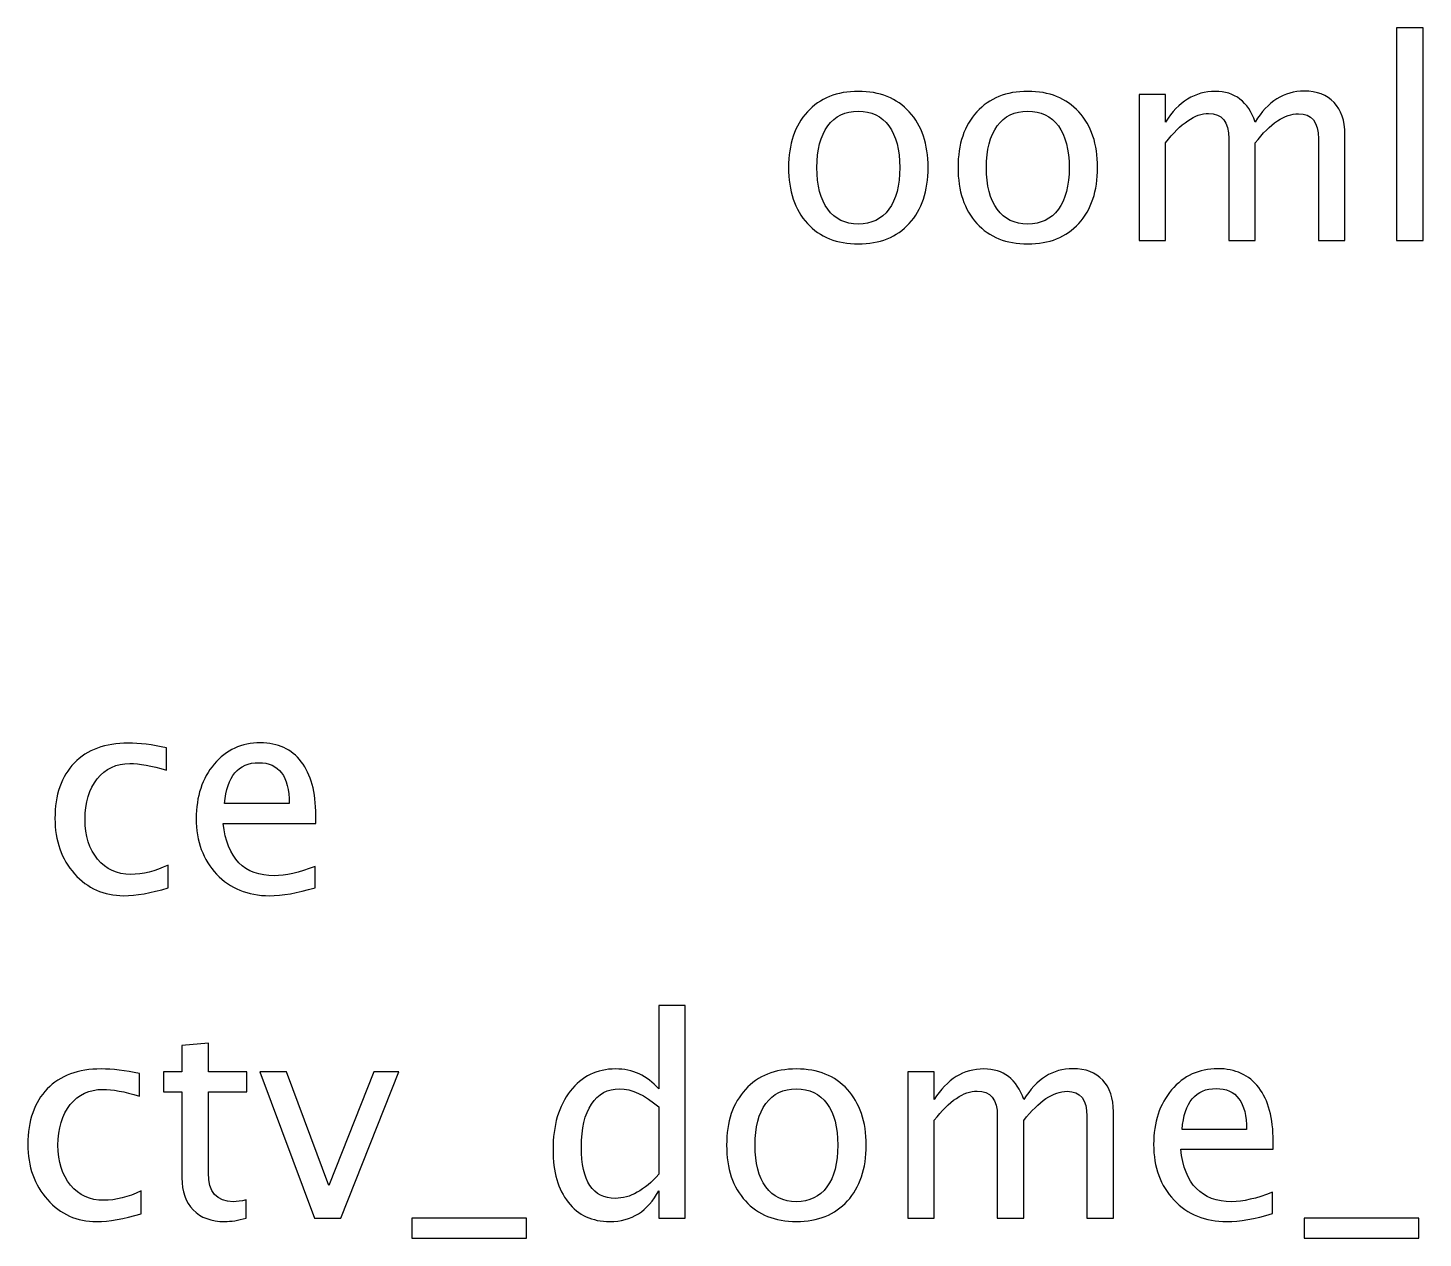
# Model space of a CAD drawing. Header units: centimetres. Extents: x -28.3 to 19, y -27.4 to 29.1.
# Drawn here: x -22.54 to -16.12, y 23.58 to 29.15 of the extents above; entities that cross this region are included whole.
import ezdxf

# ---------------------------------------------------------------- set-up
doc = ezdxf.new("R2010")
doc.units = ezdxf.units.CM
doc.header["$MEASUREMENT"] = 0
doc.layers.add('Layer 1', color=7, linetype='Continuous')

msp = doc.modelspace()

# ---------------------------------------------------------------- linework, layer by layer
at = {"layer": 'Layer 1'}
for points, knots in [([(-16.2415, 28.17044), (-16.2415, 28.17044), (-16.2415, 29.14961), (-16.2415, 29.14961), (-16.2415, 29.14961), (-16.2415, 29.14961), (-16.11958, 29.14961), (-16.11958, 29.14961), (-16.11958, 29.14961), (-16.11958, 29.14961), (-16.11958, 28.17044), (-16.11958, 28.17044), (-16.11958, 28.17044), (-16.11958, 28.17044), (-16.2415, 28.17044), (-16.2415, 28.17044)], [0, 0, 0, 0, 0.2, 0.2, 0.2, 0.2, 0.4, 0.4, 0.4, 0.4, 0.6, 0.6, 0.6, 0.6, 1, 1, 1, 1]), ([(-18.71969, 28.1552), (-18.81854, 28.1552), (-18.89685, 28.18674), (-18.95443, 28.24982), (-18.95443, 28.24982), (-19.01221, 28.31289), (-19.041, 28.39862), (-19.041, 28.50678), (-19.041, 28.50678), (-19.041, 28.61473), (-19.01221, 28.70024), (-18.95443, 28.76311), (-18.95443, 28.76311), (-18.89685, 28.82597), (-18.81854, 28.85751), (-18.71969, 28.85751), (-18.71969, 28.85751), (-18.62084, 28.85751), (-18.54252, 28.82597), (-18.48495, 28.76311), (-18.48495, 28.76311), (-18.42717, 28.70024), (-18.39838, 28.61473), (-18.39838, 28.50678), (-18.39838, 28.50678), (-18.39838, 28.39862), (-18.42717, 28.31289), (-18.48495, 28.24982), (-18.48495, 28.24982), (-18.54252, 28.18674), (-18.62084, 28.1552), (-18.71969, 28.1552)], [0, 0, 0, 0, 0.1111111, 0.1111111, 0.1111111, 0.1111111, 0.2222222, 0.2222222, 0.2222222, 0.2222222, 0.3333333, 0.3333333, 0.3333333, 0.3333333, 0.4444444, 0.4444444, 0.4444444, 0.4444444, 0.5555556, 0.5555556, 0.5555556, 0.5555556, 0.6666667, 0.6666667, 0.6666667, 0.6666667, 0.7777778, 0.7777778, 0.7777778, 0.7777778, 1, 1, 1, 1]), ([(-17.93949, 28.1552), (-18.03834, 28.1552), (-18.11665, 28.18674), (-18.17423, 28.24982), (-18.17423, 28.24982), (-18.23201, 28.31289), (-18.2608, 28.39862), (-18.2608, 28.50678), (-18.2608, 28.50678), (-18.2608, 28.61473), (-18.23201, 28.70024), (-18.17423, 28.76311), (-18.17423, 28.76311), (-18.11665, 28.82597), (-18.03834, 28.85751), (-17.93949, 28.85751), (-17.93949, 28.85751), (-17.84064, 28.85751), (-17.76232, 28.82597), (-17.70475, 28.76311), (-17.70475, 28.76311), (-17.64697, 28.70024), (-17.61818, 28.61473), (-17.61818, 28.50678), (-17.61818, 28.50678), (-17.61818, 28.39862), (-17.64697, 28.31289), (-17.70475, 28.24982), (-17.70475, 28.24982), (-17.76232, 28.18674), (-17.84064, 28.1552), (-17.93949, 28.1552)], [0, 0, 0, 0, 0.1111111, 0.1111111, 0.1111111, 0.1111111, 0.2222222, 0.2222222, 0.2222222, 0.2222222, 0.3333333, 0.3333333, 0.3333333, 0.3333333, 0.4444444, 0.4444444, 0.4444444, 0.4444444, 0.5555556, 0.5555556, 0.5555556, 0.5555556, 0.6666667, 0.6666667, 0.6666667, 0.6666667, 0.7777778, 0.7777778, 0.7777778, 0.7777778, 1, 1, 1, 1]), ([(-17.42726, 28.17044), (-17.42726, 28.17044), (-17.42726, 28.84354), (-17.42726, 28.84354), (-17.42726, 28.84354), (-17.42726, 28.84354), (-17.30534, 28.84354), (-17.30534, 28.84354), (-17.30534, 28.84354), (-17.30534, 28.84354), (-17.30534, 28.71633), (-17.30534, 28.71633), (-17.30534, 28.71633), (-17.24586, 28.81052), (-17.16966, 28.85751), (-17.07632, 28.85751), (-17.07632, 28.85751), (-16.98636, 28.85751), (-16.92519, 28.81052), (-16.89259, 28.71633), (-16.89259, 28.71633), (-16.8348, 28.81137), (-16.75945, 28.85878), (-16.66695, 28.85878), (-16.66695, 28.85878), (-16.6079, 28.85878), (-16.56197, 28.84142), (-16.52916, 28.8065), (-16.52916, 28.8065), (-16.49635, 28.77157), (-16.47984, 28.72268), (-16.47984, 28.65981), (-16.47984, 28.65981), (-16.47984, 28.65981), (-16.47984, 28.17044), (-16.47984, 28.17044), (-16.47984, 28.17044), (-16.47984, 28.17044), (-16.60176, 28.17044), (-16.60176, 28.17044), (-16.60176, 28.17044), (-16.60176, 28.17044), (-16.60176, 28.63971), (-16.60176, 28.63971), (-16.60176, 28.63971), (-16.60176, 28.71633), (-16.63224, 28.75464), (-16.6932, 28.75464), (-16.6932, 28.75464), (-16.75649, 28.75464), (-16.82295, 28.70998), (-16.89259, 28.62044), (-16.89259, 28.62044), (-16.89259, 28.62044), (-16.89259, 28.17044), (-16.89259, 28.17044), (-16.89259, 28.17044), (-16.89259, 28.17044), (-17.01451, 28.17044), (-17.01451, 28.17044), (-17.01451, 28.17044), (-17.01451, 28.17044), (-17.01451, 28.64013), (-17.01451, 28.64013), (-17.01451, 28.64013), (-17.01451, 28.71739), (-17.04541, 28.75591), (-17.10743, 28.75591), (-17.10743, 28.75591), (-17.16903, 28.75591), (-17.23507, 28.71104), (-17.30534, 28.62108), (-17.30534, 28.62108), (-17.30534, 28.62108), (-17.30534, 28.17044), (-17.30534, 28.17044), (-17.30534, 28.17044), (-17.30534, 28.17044), (-17.42726, 28.17044), (-17.42726, 28.17044)], [0, 0, 0, 0, 0.047619, 0.047619, 0.047619, 0.047619, 0.0952381, 0.0952381, 0.0952381, 0.0952381, 0.1428571, 0.1428571, 0.1428571, 0.1428571, 0.1904762, 0.1904762, 0.1904762, 0.1904762, 0.2380952, 0.2380952, 0.2380952, 0.2380952, 0.2857143, 0.2857143, 0.2857143, 0.2857143, 0.3333333, 0.3333333, 0.3333333, 0.3333333, 0.3809524, 0.3809524, 0.3809524, 0.3809524, 0.4285714, 0.4285714, 0.4285714, 0.4285714, 0.4761905, 0.4761905, 0.4761905, 0.4761905, 0.5238095, 0.5238095, 0.5238095, 0.5238095, 0.5714286, 0.5714286, 0.5714286, 0.5714286, 0.6190476, 0.6190476, 0.6190476, 0.6190476, 0.6666667, 0.6666667, 0.6666667, 0.6666667, 0.7142857, 0.7142857, 0.7142857, 0.7142857, 0.7619048, 0.7619048, 0.7619048, 0.7619048, 0.8095238, 0.8095238, 0.8095238, 0.8095238, 0.8571429, 0.8571429, 0.8571429, 0.8571429, 0.9047619, 0.9047619, 0.9047619, 0.9047619, 1, 1, 1, 1]), ([(-18.7199, 28.24664), (-18.65958, 28.24664), (-18.61259, 28.26929), (-18.57914, 28.3148), (-18.57914, 28.3148), (-18.54591, 28.36009), (-18.52919, 28.42423), (-18.52919, 28.50678), (-18.52919, 28.50678), (-18.52919, 28.58912), (-18.54591, 28.65304), (-18.57914, 28.69834), (-18.57914, 28.69834), (-18.61259, 28.74342), (-18.65958, 28.76607), (-18.7199, 28.76607), (-18.7199, 28.76607), (-18.78044, 28.76607), (-18.82743, 28.74342), (-18.86045, 28.69834), (-18.86045, 28.69834), (-18.89368, 28.65304), (-18.91019, 28.58912), (-18.91019, 28.50678), (-18.91019, 28.50678), (-18.91019, 28.42423), (-18.89368, 28.36009), (-18.86045, 28.3148), (-18.86045, 28.3148), (-18.82743, 28.26929), (-18.78044, 28.24664), (-18.7199, 28.24664)], [0, 0, 0, 0, 0.1111111, 0.1111111, 0.1111111, 0.1111111, 0.2222222, 0.2222222, 0.2222222, 0.2222222, 0.3333333, 0.3333333, 0.3333333, 0.3333333, 0.4444444, 0.4444444, 0.4444444, 0.4444444, 0.5555556, 0.5555556, 0.5555556, 0.5555556, 0.6666667, 0.6666667, 0.6666667, 0.6666667, 0.7777778, 0.7777778, 0.7777778, 0.7777778, 1, 1, 1, 1]), ([(-17.9397, 28.24664), (-17.87938, 28.24664), (-17.83239, 28.26929), (-17.79894, 28.3148), (-17.79894, 28.3148), (-17.76571, 28.36009), (-17.74899, 28.42423), (-17.74899, 28.50678), (-17.74899, 28.50678), (-17.74899, 28.58912), (-17.76571, 28.65304), (-17.79894, 28.69834), (-17.79894, 28.69834), (-17.83239, 28.74342), (-17.87938, 28.76607), (-17.9397, 28.76607), (-17.9397, 28.76607), (-18.00024, 28.76607), (-18.04723, 28.74342), (-18.08025, 28.69834), (-18.08025, 28.69834), (-18.11348, 28.65304), (-18.12999, 28.58912), (-18.12999, 28.50678), (-18.12999, 28.50678), (-18.12999, 28.42423), (-18.11348, 28.36009), (-18.08025, 28.3148), (-18.08025, 28.3148), (-18.04723, 28.26929), (-18.00024, 28.24664), (-17.9397, 28.24664)], [0, 0, 0, 0, 0.1111111, 0.1111111, 0.1111111, 0.1111111, 0.2222222, 0.2222222, 0.2222222, 0.2222222, 0.3333333, 0.3333333, 0.3333333, 0.3333333, 0.4444444, 0.4444444, 0.4444444, 0.4444444, 0.5555556, 0.5555556, 0.5555556, 0.5555556, 0.6666667, 0.6666667, 0.6666667, 0.6666667, 0.7777778, 0.7777778, 0.7777778, 0.7777778, 1, 1, 1, 1]), ([(-21.89783, 25.19076), (-21.97678, 25.16705), (-22.04494, 25.1552), (-22.1023, 25.1552), (-22.1023, 25.1552), (-22.19332, 25.1552), (-22.26867, 25.18886), (-22.32857, 25.25595), (-22.32857, 25.25595), (-22.38847, 25.32326), (-22.41853, 25.40814), (-22.41853, 25.51038), (-22.41853, 25.51038), (-22.41853, 25.6196), (-22.3889, 25.7049), (-22.32963, 25.76586), (-22.32963, 25.76586), (-22.27036, 25.82703), (-22.1876, 25.85751), (-22.08134, 25.85751), (-22.08134, 25.85751), (-22.02906, 25.85751), (-21.97022, 25.85031), (-21.90545, 25.83592), (-21.90545, 25.83592), (-21.90545, 25.83592), (-21.90545, 25.73305), (-21.90545, 25.73305), (-21.90545, 25.73305), (-21.97424, 25.75337), (-22.03033, 25.76353), (-22.07351, 25.76353), (-22.07351, 25.76353), (-22.13617, 25.76353), (-22.18633, 25.74004), (-22.2238, 25.69326), (-22.2238, 25.69326), (-22.26126, 25.64648), (-22.2801, 25.58404), (-22.2801, 25.50614), (-22.2801, 25.50614), (-22.2801, 25.43058), (-22.26063, 25.36962), (-22.22189, 25.32284), (-22.22189, 25.32284), (-22.18316, 25.27627), (-22.13257, 25.25299), (-22.0697, 25.25299), (-22.0697, 25.25299), (-22.01403, 25.25299), (-21.95688, 25.26738), (-21.89783, 25.29617), (-21.89783, 25.29617), (-21.89783, 25.29617), (-21.89783, 25.19076), (-21.89783, 25.19076)], [0, 0, 0, 0, 0.0666667, 0.0666667, 0.0666667, 0.0666667, 0.1333333, 0.1333333, 0.1333333, 0.1333333, 0.2, 0.2, 0.2, 0.2, 0.2666667, 0.2666667, 0.2666667, 0.2666667, 0.3333333, 0.3333333, 0.3333333, 0.3333333, 0.4, 0.4, 0.4, 0.4, 0.4666667, 0.4666667, 0.4666667, 0.4666667, 0.5333333, 0.5333333, 0.5333333, 0.5333333, 0.6, 0.6, 0.6, 0.6, 0.6666667, 0.6666667, 0.6666667, 0.6666667, 0.7333333, 0.7333333, 0.7333333, 0.7333333, 0.8, 0.8, 0.8, 0.8, 0.8666667, 0.8666667, 0.8666667, 0.8666667, 1, 1, 1, 1]), ([(-21.22071, 25.19203), (-21.30262, 25.16748), (-21.37269, 25.1552), (-21.43111, 25.1552), (-21.43111, 25.1552), (-21.5308, 25.1552), (-21.61187, 25.18822), (-21.67431, 25.25405), (-21.67431, 25.25405), (-21.73675, 25.31988), (-21.76808, 25.40518), (-21.76808, 25.51017), (-21.76808, 25.51017), (-21.76808, 25.61198), (-21.74056, 25.69559), (-21.68532, 25.76099), (-21.68532, 25.76099), (-21.63007, 25.82618), (-21.55938, 25.85878), (-21.47323, 25.85878), (-21.47323, 25.85878), (-21.39174, 25.85878), (-21.32866, 25.82978), (-21.28421, 25.77179), (-21.28421, 25.77179), (-21.23976, 25.71379), (-21.21753, 25.63166), (-21.21753, 25.52519), (-21.21753, 25.52519), (-21.21753, 25.52519), (-21.21817, 25.48794), (-21.21817, 25.48794), (-21.21817, 25.48794), (-21.21817, 25.48794), (-21.64362, 25.48794), (-21.64362, 25.48794), (-21.64362, 25.48794), (-21.62584, 25.32707), (-21.54731, 25.24664), (-21.40825, 25.24664), (-21.40825, 25.24664), (-21.35723, 25.24664), (-21.29479, 25.26103), (-21.22071, 25.28982), (-21.22071, 25.28982), (-21.22071, 25.28982), (-21.22071, 25.19203), (-21.22071, 25.19203)], [0, 0, 0, 0, 0.0769231, 0.0769231, 0.0769231, 0.0769231, 0.1538462, 0.1538462, 0.1538462, 0.1538462, 0.2307692, 0.2307692, 0.2307692, 0.2307692, 0.3076923, 0.3076923, 0.3076923, 0.3076923, 0.3846154, 0.3846154, 0.3846154, 0.3846154, 0.4615385, 0.4615385, 0.4615385, 0.4615385, 0.5384615, 0.5384615, 0.5384615, 0.5384615, 0.6153846, 0.6153846, 0.6153846, 0.6153846, 0.6923077, 0.6923077, 0.6923077, 0.6923077, 0.7692308, 0.7692308, 0.7692308, 0.7692308, 0.8461538, 0.8461538, 0.8461538, 0.8461538, 1, 1, 1, 1]), ([(-21.63727, 25.57938), (-21.63727, 25.57938), (-21.34009, 25.57938), (-21.34009, 25.57938), (-21.34009, 25.57938), (-21.34009, 25.70469), (-21.38687, 25.76734), (-21.48021, 25.76734), (-21.48021, 25.76734), (-21.57419, 25.76734), (-21.62647, 25.70469), (-21.63727, 25.57938)], [0, 0, 0, 0, 0.25, 0.25, 0.25, 0.25, 0.5, 0.5, 0.5, 0.5, 1, 1, 1, 1]), ([(-19.63896, 23.67044), (-19.63896, 23.67044), (-19.63896, 23.79681), (-19.63896, 23.79681), (-19.63896, 23.79681), (-19.6887, 23.7024), (-19.76363, 23.6552), (-19.86375, 23.6552), (-19.86375, 23.6552), (-19.94503, 23.6552), (-20.00895, 23.68462), (-20.05552, 23.74368), (-20.05552, 23.74368), (-20.10209, 23.80273), (-20.12537, 23.88338), (-20.12537, 23.98561), (-20.12537, 23.98561), (-20.12537, 24.09737), (-20.09891, 24.18733), (-20.04621, 24.25549), (-20.04621, 24.25549), (-19.99329, 24.32343), (-19.92386, 24.35751), (-19.83771, 24.35751), (-19.83771, 24.35751), (-19.75792, 24.35751), (-19.69145, 24.32703), (-19.63896, 24.26586), (-19.63896, 24.26586), (-19.63896, 24.26586), (-19.63896, 24.64961), (-19.63896, 24.64961), (-19.63896, 24.64961), (-19.63896, 24.64961), (-19.51704, 24.64961), (-19.51704, 24.64961), (-19.51704, 24.64961), (-19.51704, 24.64961), (-19.51704, 23.67044), (-19.51704, 23.67044), (-19.51704, 23.67044), (-19.51704, 23.67044), (-19.63896, 23.67044), (-19.63896, 23.67044)], [0, 0, 0, 0, 0.0833333, 0.0833333, 0.0833333, 0.0833333, 0.1666667, 0.1666667, 0.1666667, 0.1666667, 0.25, 0.25, 0.25, 0.25, 0.3333333, 0.3333333, 0.3333333, 0.3333333, 0.4166667, 0.4166667, 0.4166667, 0.4166667, 0.5, 0.5, 0.5, 0.5, 0.5833333, 0.5833333, 0.5833333, 0.5833333, 0.6666667, 0.6666667, 0.6666667, 0.6666667, 0.75, 0.75, 0.75, 0.75, 0.8333333, 0.8333333, 0.8333333, 0.8333333, 1, 1, 1, 1]), ([(-21.53825, 23.67065), (-21.57593, 23.66028), (-21.60873, 23.6552), (-21.63646, 23.6552), (-21.63646, 23.6552), (-21.69869, 23.6552), (-21.74716, 23.67298), (-21.78188, 23.70854), (-21.78188, 23.70854), (-21.8168, 23.7441), (-21.83416, 23.79342), (-21.83416, 23.85671), (-21.83416, 23.85671), (-21.83416, 23.85671), (-21.83416, 24.2521), (-21.83416, 24.2521), (-21.83416, 24.2521), (-21.83416, 24.2521), (-21.9184, 24.2521), (-21.9184, 24.2521), (-21.9184, 24.2521), (-21.9184, 24.2521), (-21.9184, 24.34354), (-21.9184, 24.34354), (-21.9184, 24.34354), (-21.9184, 24.34354), (-21.83416, 24.34354), (-21.83416, 24.34354), (-21.83416, 24.34354), (-21.83416, 24.34354), (-21.83416, 24.46525), (-21.83416, 24.46525), (-21.83416, 24.46525), (-21.83416, 24.46525), (-21.71224, 24.47689), (-21.71224, 24.47689), (-21.71224, 24.47689), (-21.71224, 24.47689), (-21.71224, 24.34354), (-21.71224, 24.34354), (-21.71224, 24.34354), (-21.71224, 24.34354), (-21.53571, 24.34354), (-21.53571, 24.34354), (-21.53571, 24.34354), (-21.53571, 24.34354), (-21.53571, 24.2521), (-21.53571, 24.2521), (-21.53571, 24.2521), (-21.53571, 24.2521), (-21.71224, 24.2521), (-21.71224, 24.2521), (-21.71224, 24.2521), (-21.71224, 24.2521), (-21.71224, 23.87872), (-21.71224, 23.87872), (-21.71224, 23.87872), (-21.71224, 23.79067), (-21.67393, 23.74664), (-21.59752, 23.74664), (-21.59752, 23.74664), (-21.58122, 23.74664), (-21.56153, 23.74939), (-21.53825, 23.75468), (-21.53825, 23.75468), (-21.53825, 23.75468), (-21.53825, 23.67065), (-21.53825, 23.67065)], [0, 0, 0, 0, 0.0555556, 0.0555556, 0.0555556, 0.0555556, 0.1111111, 0.1111111, 0.1111111, 0.1111111, 0.1666667, 0.1666667, 0.1666667, 0.1666667, 0.2222222, 0.2222222, 0.2222222, 0.2222222, 0.2777778, 0.2777778, 0.2777778, 0.2777778, 0.3333333, 0.3333333, 0.3333333, 0.3333333, 0.3888889, 0.3888889, 0.3888889, 0.3888889, 0.4444444, 0.4444444, 0.4444444, 0.4444444, 0.5, 0.5, 0.5, 0.5, 0.5555556, 0.5555556, 0.5555556, 0.5555556, 0.6111111, 0.6111111, 0.6111111, 0.6111111, 0.6666667, 0.6666667, 0.6666667, 0.6666667, 0.7222222, 0.7222222, 0.7222222, 0.7222222, 0.7777778, 0.7777778, 0.7777778, 0.7777778, 0.8333333, 0.8333333, 0.8333333, 0.8333333, 0.8888889, 0.8888889, 0.8888889, 0.8888889, 1, 1, 1, 1]), ([(-22.02233, 23.69076), (-22.10128, 23.66705), (-22.16944, 23.6552), (-22.2268, 23.6552), (-22.2268, 23.6552), (-22.31782, 23.6552), (-22.39317, 23.68886), (-22.45307, 23.75595), (-22.45307, 23.75595), (-22.51297, 23.82326), (-22.54303, 23.90814), (-22.54303, 24.01038), (-22.54303, 24.01038), (-22.54303, 24.1196), (-22.5134, 24.2049), (-22.45413, 24.26586), (-22.45413, 24.26586), (-22.39486, 24.32703), (-22.3121, 24.35751), (-22.20584, 24.35751), (-22.20584, 24.35751), (-22.15356, 24.35751), (-22.09472, 24.35031), (-22.02995, 24.33592), (-22.02995, 24.33592), (-22.02995, 24.33592), (-22.02995, 24.23305), (-22.02995, 24.23305), (-22.02995, 24.23305), (-22.09874, 24.25337), (-22.15483, 24.26353), (-22.19801, 24.26353), (-22.19801, 24.26353), (-22.26067, 24.26353), (-22.31083, 24.24004), (-22.3483, 24.19326), (-22.3483, 24.19326), (-22.38576, 24.14648), (-22.4046, 24.08404), (-22.4046, 24.00614), (-22.4046, 24.00614), (-22.4046, 23.93058), (-22.38513, 23.86962), (-22.34639, 23.82284), (-22.34639, 23.82284), (-22.30766, 23.77627), (-22.25707, 23.75299), (-22.1942, 23.75299), (-22.1942, 23.75299), (-22.13853, 23.75299), (-22.08138, 23.76738), (-22.02233, 23.79617), (-22.02233, 23.79617), (-22.02233, 23.79617), (-22.02233, 23.69076), (-22.02233, 23.69076)], [0, 0, 0, 0, 0.0666667, 0.0666667, 0.0666667, 0.0666667, 0.1333333, 0.1333333, 0.1333333, 0.1333333, 0.2, 0.2, 0.2, 0.2, 0.2666667, 0.2666667, 0.2666667, 0.2666667, 0.3333333, 0.3333333, 0.3333333, 0.3333333, 0.4, 0.4, 0.4, 0.4, 0.4666667, 0.4666667, 0.4666667, 0.4666667, 0.5333333, 0.5333333, 0.5333333, 0.5333333, 0.6, 0.6, 0.6, 0.6, 0.6666667, 0.6666667, 0.6666667, 0.6666667, 0.7333333, 0.7333333, 0.7333333, 0.7333333, 0.8, 0.8, 0.8, 0.8, 0.8666667, 0.8666667, 0.8666667, 0.8666667, 1, 1, 1, 1]), ([(-19.00481, 23.6552), (-19.10366, 23.6552), (-19.18197, 23.68674), (-19.23955, 23.74982), (-19.23955, 23.74982), (-19.29733, 23.81289), (-19.32612, 23.89862), (-19.32612, 24.00678), (-19.32612, 24.00678), (-19.32612, 24.11473), (-19.29733, 24.20024), (-19.23955, 24.26311), (-19.23955, 24.26311), (-19.18197, 24.32597), (-19.10366, 24.35751), (-19.00481, 24.35751), (-19.00481, 24.35751), (-18.90596, 24.35751), (-18.82764, 24.32597), (-18.77007, 24.26311), (-18.77007, 24.26311), (-18.71229, 24.20024), (-18.6835, 24.11473), (-18.6835, 24.00678), (-18.6835, 24.00678), (-18.6835, 23.89862), (-18.71229, 23.81289), (-18.77007, 23.74982), (-18.77007, 23.74982), (-18.82764, 23.68674), (-18.90596, 23.6552), (-19.00481, 23.6552)], [0, 0, 0, 0, 0.1111111, 0.1111111, 0.1111111, 0.1111111, 0.2222222, 0.2222222, 0.2222222, 0.2222222, 0.3333333, 0.3333333, 0.3333333, 0.3333333, 0.4444444, 0.4444444, 0.4444444, 0.4444444, 0.5555556, 0.5555556, 0.5555556, 0.5555556, 0.6666667, 0.6666667, 0.6666667, 0.6666667, 0.7777778, 0.7777778, 0.7777778, 0.7777778, 1, 1, 1, 1]), ([(-18.49258, 23.67044), (-18.49258, 23.67044), (-18.49258, 24.34354), (-18.49258, 24.34354), (-18.49258, 24.34354), (-18.49258, 24.34354), (-18.37066, 24.34354), (-18.37066, 24.34354), (-18.37066, 24.34354), (-18.37066, 24.34354), (-18.37066, 24.21633), (-18.37066, 24.21633), (-18.37066, 24.21633), (-18.31118, 24.31052), (-18.23498, 24.35751), (-18.14164, 24.35751), (-18.14164, 24.35751), (-18.05168, 24.35751), (-17.99051, 24.31052), (-17.95791, 24.21633), (-17.95791, 24.21633), (-17.90012, 24.31137), (-17.82477, 24.35878), (-17.73227, 24.35878), (-17.73227, 24.35878), (-17.67322, 24.35878), (-17.62729, 24.34142), (-17.59448, 24.3065), (-17.59448, 24.3065), (-17.56167, 24.27157), (-17.54516, 24.22268), (-17.54516, 24.15981), (-17.54516, 24.15981), (-17.54516, 24.15981), (-17.54516, 23.67044), (-17.54516, 23.67044), (-17.54516, 23.67044), (-17.54516, 23.67044), (-17.66708, 23.67044), (-17.66708, 23.67044), (-17.66708, 23.67044), (-17.66708, 23.67044), (-17.66708, 24.13971), (-17.66708, 24.13971), (-17.66708, 24.13971), (-17.66708, 24.21633), (-17.69756, 24.25464), (-17.75852, 24.25464), (-17.75852, 24.25464), (-17.82181, 24.25464), (-17.88827, 24.20998), (-17.95791, 24.12044), (-17.95791, 24.12044), (-17.95791, 24.12044), (-17.95791, 23.67044), (-17.95791, 23.67044), (-17.95791, 23.67044), (-17.95791, 23.67044), (-18.07983, 23.67044), (-18.07983, 23.67044), (-18.07983, 23.67044), (-18.07983, 23.67044), (-18.07983, 24.14013), (-18.07983, 24.14013), (-18.07983, 24.14013), (-18.07983, 24.21739), (-18.11073, 24.25591), (-18.17275, 24.25591), (-18.17275, 24.25591), (-18.23435, 24.25591), (-18.30039, 24.21104), (-18.37066, 24.12108), (-18.37066, 24.12108), (-18.37066, 24.12108), (-18.37066, 23.67044), (-18.37066, 23.67044), (-18.37066, 23.67044), (-18.37066, 23.67044), (-18.49258, 23.67044), (-18.49258, 23.67044)], [0, 0, 0, 0, 0.047619, 0.047619, 0.047619, 0.047619, 0.0952381, 0.0952381, 0.0952381, 0.0952381, 0.1428571, 0.1428571, 0.1428571, 0.1428571, 0.1904762, 0.1904762, 0.1904762, 0.1904762, 0.2380952, 0.2380952, 0.2380952, 0.2380952, 0.2857143, 0.2857143, 0.2857143, 0.2857143, 0.3333333, 0.3333333, 0.3333333, 0.3333333, 0.3809524, 0.3809524, 0.3809524, 0.3809524, 0.4285714, 0.4285714, 0.4285714, 0.4285714, 0.4761905, 0.4761905, 0.4761905, 0.4761905, 0.5238095, 0.5238095, 0.5238095, 0.5238095, 0.5714286, 0.5714286, 0.5714286, 0.5714286, 0.6190476, 0.6190476, 0.6190476, 0.6190476, 0.6666667, 0.6666667, 0.6666667, 0.6666667, 0.7142857, 0.7142857, 0.7142857, 0.7142857, 0.7619048, 0.7619048, 0.7619048, 0.7619048, 0.8095238, 0.8095238, 0.8095238, 0.8095238, 0.8571429, 0.8571429, 0.8571429, 0.8571429, 0.9047619, 0.9047619, 0.9047619, 0.9047619, 1, 1, 1, 1]), ([(-16.81279, 23.69203), (-16.8947, 23.66748), (-16.96477, 23.6552), (-17.02319, 23.6552), (-17.02319, 23.6552), (-17.12288, 23.6552), (-17.20395, 23.68822), (-17.26639, 23.75405), (-17.26639, 23.75405), (-17.32883, 23.81988), (-17.36016, 23.90518), (-17.36016, 24.01017), (-17.36016, 24.01017), (-17.36016, 24.11198), (-17.33264, 24.19559), (-17.2774, 24.26099), (-17.2774, 24.26099), (-17.22215, 24.32618), (-17.15146, 24.35878), (-17.06531, 24.35878), (-17.06531, 24.35878), (-16.98382, 24.35878), (-16.92074, 24.32978), (-16.87629, 24.27179), (-16.87629, 24.27179), (-16.83184, 24.21379), (-16.80961, 24.13166), (-16.80961, 24.02519), (-16.80961, 24.02519), (-16.80961, 24.02519), (-16.81025, 23.98794), (-16.81025, 23.98794), (-16.81025, 23.98794), (-16.81025, 23.98794), (-17.2357, 23.98794), (-17.2357, 23.98794), (-17.2357, 23.98794), (-17.21792, 23.82707), (-17.13939, 23.74664), (-17.00033, 23.74664), (-17.00033, 23.74664), (-16.94931, 23.74664), (-16.88687, 23.76103), (-16.81279, 23.78982), (-16.81279, 23.78982), (-16.81279, 23.78982), (-16.81279, 23.69203), (-16.81279, 23.69203)], [0, 0, 0, 0, 0.0769231, 0.0769231, 0.0769231, 0.0769231, 0.1538462, 0.1538462, 0.1538462, 0.1538462, 0.2307692, 0.2307692, 0.2307692, 0.2307692, 0.3076923, 0.3076923, 0.3076923, 0.3076923, 0.3846154, 0.3846154, 0.3846154, 0.3846154, 0.4615385, 0.4615385, 0.4615385, 0.4615385, 0.5384615, 0.5384615, 0.5384615, 0.5384615, 0.6153846, 0.6153846, 0.6153846, 0.6153846, 0.6923077, 0.6923077, 0.6923077, 0.6923077, 0.7692308, 0.7692308, 0.7692308, 0.7692308, 0.8461538, 0.8461538, 0.8461538, 0.8461538, 1, 1, 1, 1]), ([(-21.22414, 23.67044), (-21.22414, 23.67044), (-21.47475, 24.34354), (-21.47475, 24.34354), (-21.47475, 24.34354), (-21.47475, 24.34354), (-21.35283, 24.34354), (-21.35283, 24.34354), (-21.35283, 24.34354), (-21.35283, 24.34354), (-21.15746, 23.82051), (-21.15746, 23.82051), (-21.15746, 23.82051), (-21.15746, 23.82051), (-20.95066, 24.34354), (-20.95066, 24.34354), (-20.95066, 24.34354), (-20.95066, 24.34354), (-20.83594, 24.34354), (-20.83594, 24.34354), (-20.83594, 24.34354), (-20.83594, 24.34354), (-21.102, 23.67044), (-21.102, 23.67044), (-21.102, 23.67044), (-21.102, 23.67044), (-21.22414, 23.67044), (-21.22414, 23.67044)], [0, 0, 0, 0, 0.125, 0.125, 0.125, 0.125, 0.25, 0.25, 0.25, 0.25, 0.375, 0.375, 0.375, 0.375, 0.5, 0.5, 0.5, 0.5, 0.625, 0.625, 0.625, 0.625, 0.75, 0.75, 0.75, 0.75, 1, 1, 1, 1]), ([(-19.63896, 24.18246), (-19.70225, 24.23813), (-19.76215, 24.26607), (-19.81888, 24.26607), (-19.81888, 24.26607), (-19.87476, 24.26607), (-19.91794, 24.24279), (-19.94863, 24.19601), (-19.94863, 24.19601), (-19.97932, 24.14944), (-19.99456, 24.0834), (-19.99456, 23.99789), (-19.99456, 23.99789), (-19.99456, 23.84062), (-19.94249, 23.76188), (-19.83814, 23.76188), (-19.83814, 23.76188), (-19.7704, 23.76188), (-19.70394, 23.79892), (-19.63896, 23.87279), (-19.63896, 23.87279), (-19.63896, 23.87279), (-19.63896, 24.18246), (-19.63896, 24.18246)], [0, 0, 0, 0, 0.1428571, 0.1428571, 0.1428571, 0.1428571, 0.2857143, 0.2857143, 0.2857143, 0.2857143, 0.4285714, 0.4285714, 0.4285714, 0.4285714, 0.5714286, 0.5714286, 0.5714286, 0.5714286, 0.7142857, 0.7142857, 0.7142857, 0.7142857, 1, 1, 1, 1]), ([(-19.00502, 23.74664), (-18.9447, 23.74664), (-18.89771, 23.76929), (-18.86426, 23.8148), (-18.86426, 23.8148), (-18.83103, 23.86009), (-18.81431, 23.92423), (-18.81431, 24.00678), (-18.81431, 24.00678), (-18.81431, 24.08912), (-18.83103, 24.15304), (-18.86426, 24.19834), (-18.86426, 24.19834), (-18.89771, 24.24342), (-18.9447, 24.26607), (-19.00502, 24.26607), (-19.00502, 24.26607), (-19.06556, 24.26607), (-19.11255, 24.24342), (-19.14557, 24.19834), (-19.14557, 24.19834), (-19.1788, 24.15304), (-19.19531, 24.08912), (-19.19531, 24.00678), (-19.19531, 24.00678), (-19.19531, 23.92423), (-19.1788, 23.86009), (-19.14557, 23.8148), (-19.14557, 23.8148), (-19.11255, 23.76929), (-19.06556, 23.74664), (-19.00502, 23.74664)], [0, 0, 0, 0, 0.1111111, 0.1111111, 0.1111111, 0.1111111, 0.2222222, 0.2222222, 0.2222222, 0.2222222, 0.3333333, 0.3333333, 0.3333333, 0.3333333, 0.4444444, 0.4444444, 0.4444444, 0.4444444, 0.5555556, 0.5555556, 0.5555556, 0.5555556, 0.6666667, 0.6666667, 0.6666667, 0.6666667, 0.7777778, 0.7777778, 0.7777778, 0.7777778, 1, 1, 1, 1]), ([(-17.22935, 24.07938), (-17.22935, 24.07938), (-16.93217, 24.07938), (-16.93217, 24.07938), (-16.93217, 24.07938), (-16.93217, 24.20469), (-16.97895, 24.26734), (-17.07229, 24.26734), (-17.07229, 24.26734), (-17.16627, 24.26734), (-17.21855, 24.20469), (-17.22935, 24.07938)], [0, 0, 0, 0, 0.25, 0.25, 0.25, 0.25, 0.5, 0.5, 0.5, 0.5, 1, 1, 1, 1]), ([(-20.77561, 23.579), (-20.77561, 23.579), (-20.77561, 23.67044), (-20.77561, 23.67044), (-20.77561, 23.67044), (-20.77561, 23.67044), (-20.24729, 23.67044), (-20.24729, 23.67044), (-20.24729, 23.67044), (-20.24729, 23.67044), (-20.24729, 23.579), (-20.24729, 23.579), (-20.24729, 23.579), (-20.24729, 23.579), (-20.77561, 23.579), (-20.77561, 23.579)], [0, 0, 0, 0, 0.2, 0.2, 0.2, 0.2, 0.4, 0.4, 0.4, 0.4, 0.6, 0.6, 0.6, 0.6, 1, 1, 1, 1]), ([(-16.6678, 23.579), (-16.6678, 23.579), (-16.6678, 23.67044), (-16.6678, 23.67044), (-16.6678, 23.67044), (-16.6678, 23.67044), (-16.13948, 23.67044), (-16.13948, 23.67044), (-16.13948, 23.67044), (-16.13948, 23.67044), (-16.13948, 23.579), (-16.13948, 23.579), (-16.13948, 23.579), (-16.13948, 23.579), (-16.6678, 23.579), (-16.6678, 23.579)], [0, 0, 0, 0, 0.2, 0.2, 0.2, 0.2, 0.4, 0.4, 0.4, 0.4, 0.6, 0.6, 0.6, 0.6, 1, 1, 1, 1])]:
    msp.add_open_spline(points, degree=3, knots=knots, dxfattribs=at)

doc.saveas('drawing.dxf')
